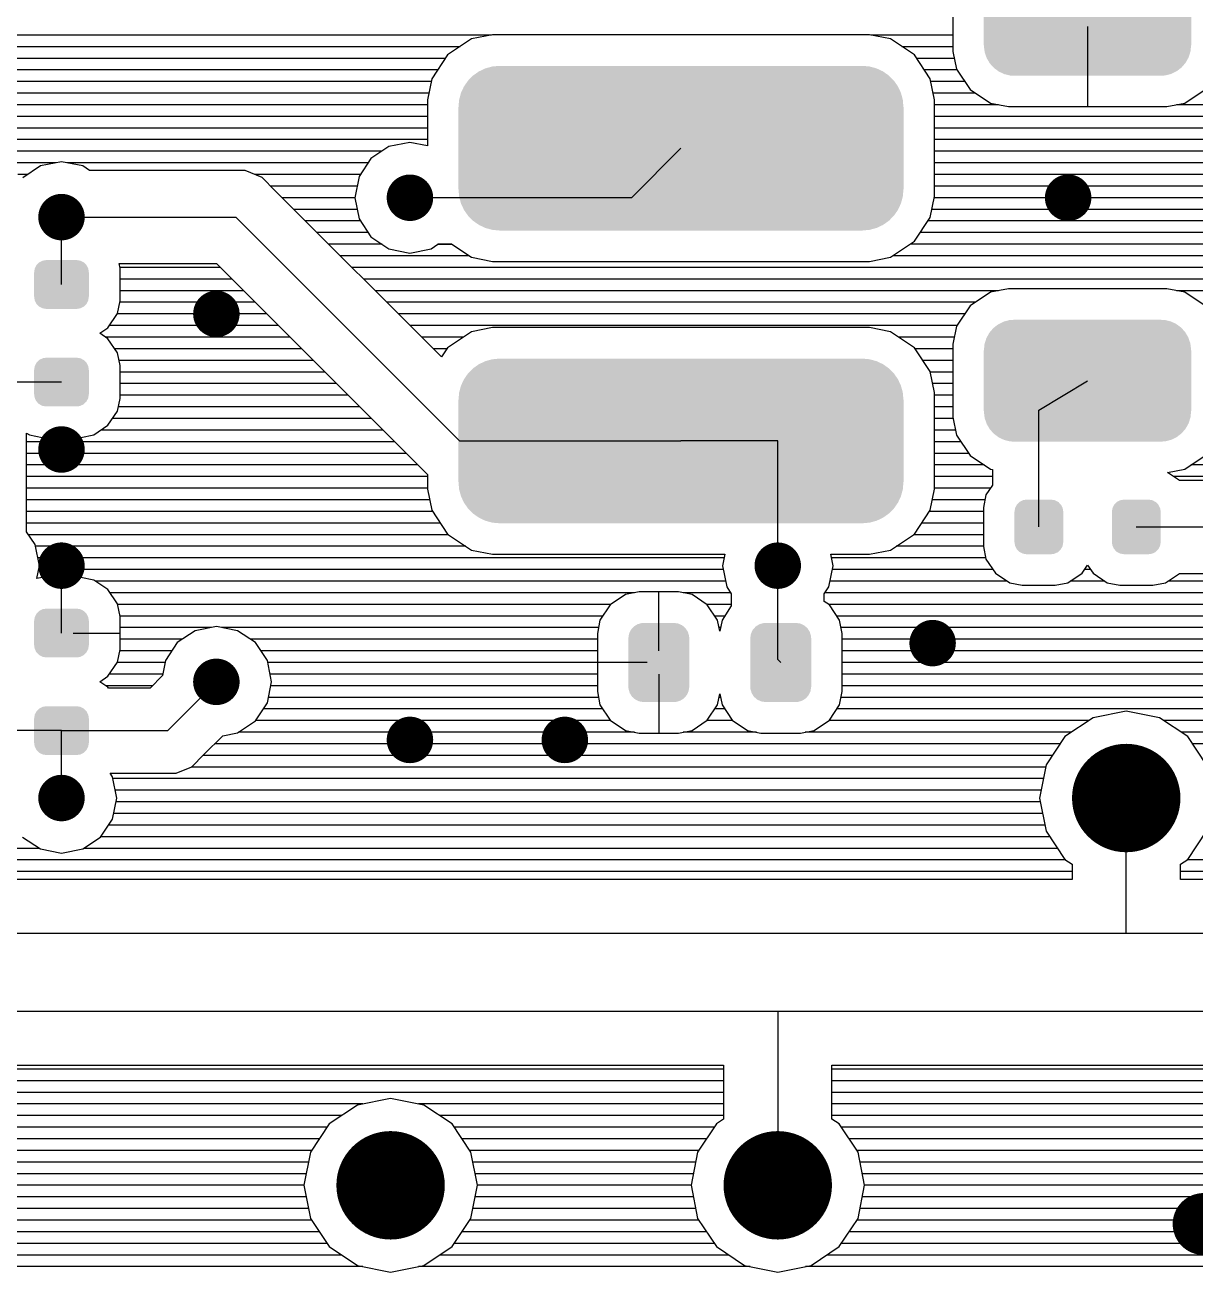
# Model space of a CAD drawing. Extents: x 295 to 953, y 10 to 290.
# Drawn here: x 716.3 to 766.2, y 84.3 to 137.5 of the extents above; entities that cross this region are included whole.
import ezdxf

# ---------------------------------------------------------------- set-up
doc = ezdxf.new("R2010")
doc.units = 0
doc.header["$LTSCALE"] = 5
doc.header["$MEASUREMENT"] = 0
doc.layers.get('0').update_dxf_attribs({"linetype": 'CONTINUOUS', "lineweight": 25})
doc.layers.add('DV-DPO-A6_BOT', color=7, linetype='CONTINUOUS')

msp = doc.modelspace()

# ---------------------------------------------------------------- linework, layer by layer
for points, const_width in [([(733.255, 130.139, -1), (732.264, 130.139, -1)], 0.991), ([(761.322, 130.139, -1), (760.331, 130.139, -1)], 0.991), ([(718.396, 129.313, -1), (717.405, 129.313, -1)], 0.991), ([(725, 125.186, -1), (724.009, 125.186, -1)], 0.991), ([(718.396, 119.407, -1), (717.405, 119.407, -1)], 0.991), ([(718.396, 114.454, -1), (717.405, 114.454, -1)], 0.991), ([(748.939, 114.454, -1), (747.949, 114.454, -1)], 0.991), ([(755.543, 111.152, -1), (754.553, 111.152, -1)], 0.991), ([(725, 109.501, -1), (724.009, 109.501, -1)], 0.991), ([(733.255, 107.025, -1), (732.264, 107.025, -1)], 0.991), ([(739.859, 107.025, -1), (738.868, 107.025, -1)], 0.991), ([(764.459, 104.548, -1), (762.147, 104.548, -1)], 2.311), ([(718.396, 104.548, -1), (717.405, 104.548, -1)], 0.991), ([(733.09, 88.038, -1), (730.778, 88.038, -1)], 2.311), ([(749.6, 88.038, -1), (747.288, 88.038, -1)], 2.311), ([(767.265, 86.387, -1), (765.944, 86.387, -1)], 1.321)]:
    msp.add_lwpolyline(points, format="xyb", close=True, dxfattribs=dict(const_width=const_width))
for points in [[(766.073, 136.64), (766.073, 139.236), (757.23, 136.64), (757.23, 139.236)], [(766.07, 136.637), (766.07, 136.64), (757.234, 136.637), (757.234, 136.64)], [(766.066, 136.599), (766.07, 136.637), (757.234, 136.599), (757.234, 136.637)], [(766.044, 136.377), (766.066, 136.599), (757.263, 136.377), (757.234, 136.599)], [(766.032, 136.34), (766.044, 136.377), (757.268, 136.34), (757.263, 136.377)], [(765.966, 136.127), (766.032, 136.34), (757.342, 136.127), (757.268, 136.34)], [(765.946, 136.092), (765.966, 136.127), (757.354, 136.092), (757.342, 136.127)], [(752.925, 135.528), (752.657, 135.653), (735.71, 135.528), (735.973, 135.653)], [(752.657, 135.653), (752.649, 135.656), (735.973, 135.653), (735.987, 135.656)], [(752.649, 135.656), (752.363, 135.733), (735.987, 135.656), (736.266, 135.733)], [(752.363, 135.733), (752.356, 135.735), (736.266, 135.733), (736.287, 135.735)], [(752.356, 135.735), (752.053, 135.762), (736.287, 135.735), (736.58, 135.762)], [(765.839, 135.897), (765.946, 136.092), (757.468, 135.897), (757.354, 136.092)], [(765.813, 135.866), (765.839, 135.897), (757.487, 135.866), (757.468, 135.897)], [(765.669, 135.698), (765.813, 135.866), (757.639, 135.698), (757.487, 135.866)], [(765.636, 135.672), (765.669, 135.698), (757.662, 135.672), (757.639, 135.698)], [(765.463, 135.537), (765.636, 135.672), (757.846, 135.537), (757.662, 135.672)], [(753.565, 134.891), (753.396, 135.131), (735.069, 134.891), (735.236, 135.131)], [(753.396, 135.131), (753.39, 135.139), (735.236, 135.131), (735.244, 135.139)], [(753.39, 135.139), (753.181, 135.347), (735.244, 135.139), (735.45, 135.347)], [(753.181, 135.347), (753.174, 135.354), (735.45, 135.347), (735.46, 135.354)], [(753.174, 135.354), (752.933, 135.522), (735.46, 135.354), (735.698, 135.522)], [(752.933, 135.522), (752.925, 135.528), (735.698, 135.522), (735.71, 135.528)], [(765.423, 135.517), (765.463, 135.537), (757.873, 135.517), (757.846, 135.537)], [(765.229, 135.42), (765.423, 135.517), (758.083, 135.42), (757.873, 135.517)], [(765.18, 135.407), (765.229, 135.42), (758.111, 135.407), (758.083, 135.42)], [(764.976, 135.353), (765.18, 135.407), (758.342, 135.353), (758.111, 135.407)], [(764.882, 135.347), (764.976, 135.353), (758.366, 135.347), (758.342, 135.353)], [(764.751, 135.339), (764.882, 135.347), (758.627, 135.339), (758.366, 135.347)], [(764.714, 135.337), (764.751, 135.339), (764.714, 135.337), (764.676, 135.339)], [(753.775, 134.322), (753.697, 134.605), (734.859, 134.322), (734.934, 134.605)], [(753.697, 134.605), (753.695, 134.616), (734.934, 134.605), (734.939, 134.616)], [(753.695, 134.616), (753.569, 134.881), (734.939, 134.616), (735.062, 134.881)], [(753.569, 134.881), (753.565, 134.891), (735.062, 134.881), (735.069, 134.891)], [(753.806, 130.495), (753.806, 134.009), (734.826, 130.495), (734.826, 134.009)], [(753.803, 134.009), (753.776, 134.312), (734.83, 134.009), (734.856, 134.312)], [(753.776, 134.312), (753.775, 134.322), (734.856, 134.312), (734.859, 134.322)], [(753.777, 130.193), (753.803, 130.495), (734.857, 130.193), (734.83, 130.495)], [(753.774, 130.182), (753.777, 130.193), (734.858, 130.182), (734.857, 130.193)], [(753.698, 129.899), (753.774, 130.182), (734.935, 129.899), (734.858, 130.182)], [(753.694, 129.889), (753.698, 129.899), (734.938, 129.889), (734.935, 129.899)], [(753.57, 129.623), (753.694, 129.889), (735.063, 129.623), (734.938, 129.889)], [(753.564, 129.613), (753.57, 129.623), (735.068, 129.613), (735.063, 129.623)], [(753.397, 129.373), (753.564, 129.613), (735.237, 129.373), (735.068, 129.613)], [(753.389, 129.365), (753.397, 129.373), (735.243, 129.365), (735.237, 129.373)], [(753.183, 129.157), (753.389, 129.365), (735.451, 129.157), (735.243, 129.365)], [(753.173, 129.15), (753.183, 129.157), (735.458, 129.15), (735.451, 129.157)], [(752.934, 128.982), (753.173, 129.15), (735.7, 128.982), (735.458, 129.15)], [(752.923, 128.976), (752.934, 128.982), (735.708, 128.976), (735.7, 128.982)], [(752.66, 128.852), (752.923, 128.976), (735.975, 128.852), (735.708, 128.976)], [(752.646, 128.848), (752.66, 128.852), (735.983, 128.848), (735.975, 128.852)], [(752.366, 128.771), (752.646, 128.848), (736.27, 128.771), (735.983, 128.848)], [(752.346, 128.769), (752.366, 128.771), (736.277, 128.769), (736.27, 128.771)], [(752.053, 128.742), (752.346, 128.769), (736.58, 128.742), (736.277, 128.769)], [(719.066, 126.962), (719.045, 127.109), (716.735, 126.962), (716.758, 127.109)], [(719.045, 127.109), (719.037, 127.125), (716.758, 127.109), (716.761, 127.125)], [(719.037, 127.125), (718.974, 127.257), (716.761, 127.125), (716.83, 127.257)], [(718.974, 127.257), (718.96, 127.272), (716.83, 127.257), (716.837, 127.272)], [(718.96, 127.272), (718.859, 127.376), (716.837, 127.272), (716.945, 127.376)], [(718.859, 127.376), (718.84, 127.387), (716.945, 127.376), (716.955, 127.387)], [(718.84, 127.387), (718.714, 127.453), (716.955, 127.387), (717.093, 127.453)], [(718.714, 127.453), (718.682, 127.459), (717.093, 127.453), (717.104, 127.459)], [(718.682, 127.459), (718.551, 127.481), (717.104, 127.459), (717.25, 127.481)], [(719.069, 125.919), (719.069, 126.962), (716.731, 125.919), (716.731, 126.962)], [(719.042, 125.773), (719.066, 125.919), (716.756, 125.773), (716.735, 125.919)], [(719.04, 125.756), (719.042, 125.773), (716.764, 125.756), (716.756, 125.773)], [(718.971, 125.624), (719.04, 125.756), (716.827, 125.624), (716.764, 125.756)], [(718.964, 125.61), (718.971, 125.624), (716.84, 125.61), (716.827, 125.624)], [(718.856, 125.505), (718.964, 125.61), (716.941, 125.505), (716.84, 125.61)], [(718.845, 125.495), (718.856, 125.505), (716.961, 125.495), (716.941, 125.505)], [(718.708, 125.428), (718.845, 125.495), (717.087, 125.428), (716.961, 125.495)], [(718.697, 125.422), (718.708, 125.428), (717.119, 125.422), (717.087, 125.428)], [(718.551, 125.4), (718.697, 125.422), (717.25, 125.4), (717.119, 125.422)], [(758.627, 124.938), (758.589, 124.94), (758.553, 124.938), (758.589, 124.94)], [(765.835, 124.38), (765.817, 124.411), (757.465, 124.38), (757.491, 124.411)], [(765.817, 124.411), (765.665, 124.58), (757.491, 124.411), (757.634, 124.58)], [(765.665, 124.58), (765.641, 124.605), (757.634, 124.58), (757.667, 124.605)], [(765.641, 124.605), (765.458, 124.741), (757.667, 124.605), (757.841, 124.741)], [(765.458, 124.741), (765.431, 124.761), (757.841, 124.741), (757.88, 124.761)], [(765.431, 124.761), (765.221, 124.858), (757.88, 124.761), (758.075, 124.858)], [(765.221, 124.858), (765.193, 124.87), (758.075, 124.858), (758.124, 124.87)], [(765.193, 124.87), (764.961, 124.925), (758.124, 124.87), (758.328, 124.925)], [(764.961, 124.925), (764.938, 124.93), (758.328, 124.925), (758.421, 124.93)], [(764.938, 124.93), (764.676, 124.938), (758.421, 124.93), (758.553, 124.938)], [(766.069, 123.679), (766.04, 123.901), (757.238, 123.679), (757.26, 123.901)], [(766.04, 123.901), (766.035, 123.938), (757.26, 123.901), (757.272, 123.938)], [(766.035, 123.938), (765.962, 124.151), (757.272, 123.938), (757.338, 124.151)], [(765.962, 124.151), (765.95, 124.186), (757.338, 124.151), (757.357, 124.186)], [(765.95, 124.186), (765.835, 124.38), (757.357, 124.186), (757.465, 124.38)], [(766.073, 121.042), (766.073, 123.637), (757.23, 121.042), (757.23, 123.637)], [(766.07, 123.64), (766.069, 123.679), (757.234, 123.64), (757.238, 123.679)], [(766.07, 123.637), (766.07, 123.64), (757.234, 123.637), (757.234, 123.64)], [(719.066, 122.802), (719.045, 122.948), (716.735, 122.802), (716.758, 122.948)], [(719.045, 122.948), (719.037, 122.965), (716.758, 122.948), (716.761, 122.965)], [(719.037, 122.965), (718.974, 123.097), (716.761, 122.965), (716.83, 123.097)], [(718.974, 123.097), (718.96, 123.111), (716.83, 123.097), (716.837, 123.111)], [(718.96, 123.111), (718.859, 123.216), (716.837, 123.111), (716.945, 123.216)], [(718.859, 123.216), (718.84, 123.226), (716.945, 123.216), (716.955, 123.226)], [(718.84, 123.226), (718.714, 123.293), (716.955, 123.226), (717.093, 123.293)], [(718.714, 123.293), (718.682, 123.298), (717.093, 123.293), (717.104, 123.298)], [(718.682, 123.298), (718.551, 123.32), (717.104, 123.298), (717.25, 123.32)], [(753.39, 122.658), (753.181, 122.865), (735.244, 122.658), (735.45, 122.865)], [(753.181, 122.865), (753.174, 122.872), (735.45, 122.865), (735.46, 122.872)], [(753.174, 122.872), (752.933, 123.041), (735.46, 122.872), (735.698, 123.041)], [(752.933, 123.041), (752.925, 123.046), (735.698, 123.041), (735.71, 123.046)], [(752.925, 123.046), (752.657, 123.171), (735.71, 123.046), (735.973, 123.171)], [(752.657, 123.171), (752.649, 123.175), (735.973, 123.171), (735.987, 123.175)], [(752.649, 123.175), (752.363, 123.252), (735.987, 123.175), (736.266, 123.252)], [(752.363, 123.252), (752.356, 123.254), (736.266, 123.252), (736.287, 123.254)], [(752.356, 123.254), (752.053, 123.281), (736.287, 123.254), (736.58, 123.281)], [(719.069, 121.758), (719.069, 122.802), (716.731, 121.758), (716.731, 122.802)], [(753.695, 122.134), (753.569, 122.4), (734.939, 122.134), (735.062, 122.4)], [(753.569, 122.4), (753.565, 122.409), (735.062, 122.4), (735.069, 122.409)], [(753.565, 122.409), (753.396, 122.649), (735.069, 122.409), (735.236, 122.649)], [(753.396, 122.649), (753.39, 122.658), (735.236, 122.649), (735.244, 122.658)], [(719.042, 121.612), (719.066, 121.758), (716.756, 121.612), (716.735, 121.758)], [(753.803, 121.527), (753.776, 121.83), (734.83, 121.527), (734.856, 121.83)], [(753.776, 121.83), (753.775, 121.841), (734.856, 121.83), (734.859, 121.841)], [(753.775, 121.841), (753.697, 122.124), (734.859, 121.841), (734.934, 122.124)], [(753.697, 122.124), (753.695, 122.134), (734.934, 122.124), (734.939, 122.134)], [(719.04, 121.595), (719.042, 121.612), (716.764, 121.595), (716.756, 121.612)], [(718.971, 121.463), (719.04, 121.595), (716.827, 121.463), (716.764, 121.595)], [(718.964, 121.449), (718.971, 121.463), (716.84, 121.449), (716.827, 121.463)], [(718.856, 121.344), (718.964, 121.449), (716.941, 121.344), (716.84, 121.449)], [(718.845, 121.334), (718.856, 121.344), (716.961, 121.334), (716.941, 121.344)], [(718.708, 121.267), (718.845, 121.334), (717.087, 121.267), (716.961, 121.334)], [(718.697, 121.262), (718.708, 121.267), (717.119, 121.262), (717.087, 121.267)], [(718.551, 121.24), (718.697, 121.262), (717.25, 121.24), (717.119, 121.262)], [(753.806, 118.014), (753.806, 121.527), (734.826, 118.014), (734.826, 121.527)], [(766.07, 121.039), (766.07, 121.042), (757.234, 121.039), (757.234, 121.042)], [(766.066, 121), (766.07, 121.039), (757.234, 121), (757.234, 121.039)], [(766.044, 120.778), (766.066, 121), (757.263, 120.778), (757.234, 121)], [(766.032, 120.741), (766.044, 120.778), (757.268, 120.741), (757.263, 120.778)], [(765.966, 120.528), (766.032, 120.741), (757.342, 120.528), (757.268, 120.741)], [(765.946, 120.493), (765.966, 120.528), (757.354, 120.493), (757.342, 120.528)], [(765.839, 120.299), (765.946, 120.493), (757.468, 120.299), (757.354, 120.493)], [(765.813, 120.268), (765.839, 120.299), (757.487, 120.268), (757.468, 120.299)], [(765.669, 120.099), (765.813, 120.268), (757.639, 120.099), (757.487, 120.268)], [(765.636, 120.074), (765.669, 120.099), (757.662, 120.074), (757.639, 120.099)], [(765.463, 119.938), (765.636, 120.074), (757.846, 119.938), (757.662, 120.074)], [(765.423, 119.918), (765.463, 119.938), (757.873, 119.918), (757.846, 119.938)], [(765.229, 119.821), (765.423, 119.918), (758.083, 119.821), (757.873, 119.918)], [(765.18, 119.809), (765.229, 119.821), (758.111, 119.809), (758.083, 119.821)], [(764.976, 119.754), (765.18, 119.809), (758.342, 119.754), (758.111, 119.809)], [(764.882, 119.749), (764.976, 119.754), (758.366, 119.749), (758.342, 119.754)], [(764.751, 119.741), (764.882, 119.749), (758.627, 119.741), (758.366, 119.749)], [(764.714, 119.739), (764.751, 119.741), (764.714, 119.739), (764.676, 119.741)], [(753.777, 117.711), (753.803, 118.014), (734.857, 117.711), (734.83, 118.014)], [(753.774, 117.7), (753.777, 117.711), (734.858, 117.7), (734.857, 117.711)], [(753.698, 117.417), (753.774, 117.7), (734.935, 117.417), (734.858, 117.7)], [(753.694, 117.407), (753.698, 117.417), (734.938, 117.407), (734.935, 117.417)], [(753.57, 117.141), (753.694, 117.407), (735.063, 117.141), (734.938, 117.407)], [(753.564, 117.132), (753.57, 117.141), (735.068, 117.132), (735.063, 117.141)], [(753.397, 116.892), (753.564, 117.132), (735.237, 116.892), (735.068, 117.132)], [(760.588, 116.918), (760.524, 117.049), (758.566, 116.918), (758.635, 117.049)], [(760.524, 117.049), (760.51, 117.064), (758.635, 117.049), (758.643, 117.064)], [(760.51, 117.064), (760.409, 117.168), (758.643, 117.064), (758.751, 117.168)], [(760.409, 117.168), (760.389, 117.178), (758.751, 117.168), (758.762, 117.178)], [(760.389, 117.178), (760.263, 117.244), (758.762, 117.178), (758.9, 117.244)], [(760.263, 117.244), (760.229, 117.249), (758.9, 117.244), (758.911, 117.249)], [(760.229, 117.249), (760.1, 117.27), (758.911, 117.249), (759.056, 117.27)], [(760.1, 117.27), (760.1, 117.274), (759.056, 117.27), (759.056, 117.274)], [(764.742, 116.918), (764.678, 117.049), (762.72, 116.918), (762.789, 117.049)], [(764.678, 117.049), (764.664, 117.064), (762.789, 117.049), (762.797, 117.064)], [(764.664, 117.064), (764.563, 117.168), (762.797, 117.064), (762.905, 117.168)], [(764.563, 117.168), (764.542, 117.178), (762.905, 117.168), (762.916, 117.178)], [(764.542, 117.178), (764.417, 117.244), (762.916, 117.178), (763.054, 117.244)], [(764.417, 117.244), (764.383, 117.249), (763.054, 117.244), (763.065, 117.249)], [(764.383, 117.249), (764.254, 117.27), (763.065, 117.249), (763.21, 117.27)], [(764.254, 117.27), (764.254, 117.274), (763.21, 117.27), (763.21, 117.274)], [(753.389, 116.883), (753.397, 116.892), (735.243, 116.883), (735.237, 116.892)], [(753.183, 116.676), (753.389, 116.883), (735.451, 116.676), (735.243, 116.883)], [(753.173, 116.669), (753.183, 116.676), (735.458, 116.669), (735.451, 116.676)], [(752.934, 116.5), (753.173, 116.669), (735.7, 116.5), (735.458, 116.669)], [(752.923, 116.495), (752.934, 116.5), (735.708, 116.495), (735.7, 116.5)], [(752.66, 116.37), (752.923, 116.495), (735.975, 116.37), (735.708, 116.495)], [(760.618, 116.756), (760.596, 116.901), (758.538, 116.756), (758.563, 116.901)], [(760.618, 116.753), (760.618, 116.756), (758.538, 116.753), (758.538, 116.756)], [(760.618, 115.458), (760.618, 116.753), (758.538, 115.458), (758.538, 116.753)], [(760.596, 116.901), (760.588, 116.918), (758.563, 116.901), (758.566, 116.918)], [(764.772, 116.756), (764.75, 116.901), (762.692, 116.756), (762.717, 116.901)], [(764.772, 116.753), (764.772, 116.756), (762.692, 116.753), (762.692, 116.756)], [(764.772, 115.458), (764.772, 116.753), (762.692, 115.458), (762.692, 116.753)], [(764.75, 116.901), (764.742, 116.918), (762.717, 116.901), (762.72, 116.918)], [(752.646, 116.366), (752.66, 116.37), (735.983, 116.366), (735.975, 116.37)], [(752.366, 116.289), (752.646, 116.366), (736.27, 116.289), (735.983, 116.366)], [(752.346, 116.287), (752.366, 116.289), (736.277, 116.287), (736.27, 116.289)], [(752.053, 116.261), (752.346, 116.287), (736.58, 116.261), (736.277, 116.287)], [(760.618, 115.455), (760.618, 115.458), (758.538, 115.455), (758.538, 115.458)], [(760.594, 115.31), (760.618, 115.455), (758.56, 115.31), (758.538, 115.455)], [(764.772, 115.455), (764.772, 115.458), (762.692, 115.455), (762.692, 115.458)], [(764.748, 115.31), (764.772, 115.455), (762.714, 115.31), (762.692, 115.455)], [(760.591, 115.292), (760.594, 115.31), (758.569, 115.292), (758.56, 115.31)], [(760.521, 115.161), (760.591, 115.292), (758.632, 115.161), (758.569, 115.292)], [(760.513, 115.146), (760.521, 115.161), (758.647, 115.146), (758.632, 115.161)], [(760.405, 115.043), (760.513, 115.146), (758.747, 115.043), (758.647, 115.146)], [(760.394, 115.032), (760.405, 115.043), (758.768, 115.032), (758.747, 115.043)], [(760.257, 114.967), (760.394, 115.032), (758.894, 114.967), (758.768, 115.032)], [(760.245, 114.962), (760.257, 114.967), (758.927, 114.962), (758.894, 114.967)], [(760.1, 114.941), (760.245, 114.962), (759.056, 114.941), (758.927, 114.962)], [(760.1, 114.936), (760.1, 114.941), (759.056, 114.936), (759.056, 114.941)], [(764.745, 115.292), (764.748, 115.31), (762.722, 115.292), (762.714, 115.31)], [(764.675, 115.161), (764.745, 115.292), (762.786, 115.161), (762.722, 115.292)], [(764.667, 115.146), (764.675, 115.161), (762.801, 115.146), (762.786, 115.161)], [(764.559, 115.043), (764.667, 115.146), (762.901, 115.043), (762.801, 115.146)], [(764.548, 115.032), (764.559, 115.043), (762.922, 115.032), (762.901, 115.043)], [(764.411, 114.967), (764.548, 115.032), (763.048, 114.967), (762.922, 115.032)], [(764.399, 114.962), (764.411, 114.967), (763.081, 114.962), (763.048, 114.967)], [(764.254, 114.941), (764.399, 114.962), (763.21, 114.941), (763.081, 114.962)], [(764.254, 114.936), (764.254, 114.941), (763.21, 114.936), (763.21, 114.941)], [(719.066, 112.103), (719.045, 112.25), (716.735, 112.103), (716.758, 112.25)], [(719.045, 112.25), (719.037, 112.266), (716.758, 112.25), (716.761, 112.266)], [(719.037, 112.266), (718.974, 112.398), (716.761, 112.266), (716.83, 112.398)], [(718.974, 112.398), (718.96, 112.413), (716.83, 112.398), (716.837, 112.413)], [(718.96, 112.413), (718.859, 112.517), (716.837, 112.413), (716.945, 112.517)], [(718.859, 112.517), (718.84, 112.528), (716.945, 112.517), (716.955, 112.528)], [(718.84, 112.528), (718.714, 112.594), (716.955, 112.528), (717.093, 112.594)], [(718.714, 112.594), (718.682, 112.6), (717.093, 112.594), (717.104, 112.6)], [(718.682, 112.6), (718.551, 112.622), (717.104, 112.6), (717.25, 112.622)], [(719.069, 111.06), (719.069, 112.103), (716.731, 111.06), (716.731, 112.103)], [(744.612, 111.631), (744.557, 111.717), (742.14, 111.631), (742.18, 111.717)], [(744.557, 111.717), (744.512, 111.787), (742.18, 111.717), (742.241, 111.787)], [(744.512, 111.787), (744.433, 111.856), (742.241, 111.787), (742.302, 111.856)], [(744.433, 111.856), (744.373, 111.909), (742.302, 111.856), (742.385, 111.909)], [(744.373, 111.909), (744.273, 111.955), (742.385, 111.909), (742.458, 111.955)], [(744.273, 111.955), (744.205, 111.987), (742.458, 111.955), (742.567, 111.987)], [(744.205, 111.987), (744.072, 112.006), (742.567, 111.987), (742.636, 112.006)], [(744.072, 112.006), (744.031, 112.012), (742.636, 112.006), (742.721, 112.012)], [(744.022, 112.014), (744.022, 112.017), (742.721, 112.014), (742.721, 112.017)], [(744.031, 112.012), (744.022, 112.014), (742.721, 112.012), (742.721, 112.014)], [(749.809, 111.631), (749.754, 111.717), (747.337, 111.631), (747.377, 111.717)], [(749.754, 111.717), (749.71, 111.787), (747.377, 111.717), (747.439, 111.787)], [(749.71, 111.787), (749.631, 111.856), (747.439, 111.787), (747.499, 111.856)], [(749.631, 111.856), (749.571, 111.909), (747.499, 111.856), (747.582, 111.909)], [(749.571, 111.909), (749.47, 111.955), (747.582, 111.909), (747.656, 111.955)], [(749.47, 111.955), (749.403, 111.987), (747.656, 111.955), (747.764, 111.987)], [(749.403, 111.987), (749.27, 112.006), (747.764, 111.987), (747.833, 112.006)], [(749.27, 112.006), (749.229, 112.012), (747.833, 112.006), (747.919, 112.012)], [(749.22, 112.014), (749.22, 112.017), (747.919, 112.014), (747.919, 112.017)], [(749.229, 112.012), (749.22, 112.014), (747.919, 112.012), (747.919, 112.014)], [(744.673, 109.287), (744.673, 111.367), (742.071, 109.287), (742.071, 111.367)], [(744.67, 111.367), (744.663, 111.454), (742.074, 111.367), (742.087, 111.454)], [(744.663, 111.454), (744.635, 111.55), (742.087, 111.454), (742.102, 111.55)], [(744.635, 111.55), (744.612, 111.631), (742.102, 111.55), (742.14, 111.631)], [(749.87, 109.287), (749.87, 111.367), (747.268, 109.287), (747.268, 111.367)], [(749.867, 111.367), (749.861, 111.454), (747.272, 111.367), (747.285, 111.454)], [(749.861, 111.454), (749.833, 111.55), (747.285, 111.454), (747.299, 111.55)], [(749.833, 111.55), (749.809, 111.631), (747.299, 111.55), (747.337, 111.631)], [(719.042, 110.914), (719.066, 111.06), (716.756, 110.914), (716.735, 111.06)], [(719.04, 110.897), (719.042, 110.914), (716.764, 110.897), (716.756, 110.914)], [(718.971, 110.765), (719.04, 110.897), (716.827, 110.765), (716.764, 110.897)], [(718.964, 110.751), (718.971, 110.765), (716.84, 110.751), (716.827, 110.765)], [(718.856, 110.646), (718.964, 110.751), (716.941, 110.646), (716.84, 110.751)], [(718.845, 110.636), (718.856, 110.646), (716.961, 110.636), (716.941, 110.646)], [(718.708, 110.569), (718.845, 110.636), (717.087, 110.569), (716.961, 110.636)], [(718.697, 110.563), (718.708, 110.569), (717.119, 110.563), (717.087, 110.569)], [(718.551, 110.541), (718.697, 110.563), (717.25, 110.541), (717.119, 110.563)], [(744.657, 109.2), (744.67, 109.287), (742.081, 109.2), (742.074, 109.287)], [(744.642, 109.104), (744.657, 109.2), (742.108, 109.104), (742.081, 109.2)], [(744.604, 109.022), (744.642, 109.104), (742.132, 109.022), (742.108, 109.104)], [(744.565, 108.936), (744.604, 109.022), (742.187, 108.936), (742.132, 109.022)], [(749.854, 109.2), (749.867, 109.287), (747.278, 109.2), (747.272, 109.287)], [(749.84, 109.104), (749.854, 109.2), (747.306, 109.104), (747.278, 109.2)], [(749.802, 109.022), (749.84, 109.104), (747.329, 109.022), (747.306, 109.104)], [(749.762, 108.936), (749.802, 109.022), (747.384, 108.936), (747.329, 109.022)], [(718.682, 108.439), (718.551, 108.461), (717.104, 108.439), (717.25, 108.461)], [(744.503, 108.866), (744.565, 108.936), (742.231, 108.866), (742.187, 108.936)], [(744.443, 108.797), (744.503, 108.866), (742.311, 108.797), (742.231, 108.866)], [(744.361, 108.744), (744.443, 108.797), (742.371, 108.744), (742.311, 108.797)], [(744.287, 108.698), (744.361, 108.744), (742.472, 108.698), (742.371, 108.744)], [(744.181, 108.667), (744.287, 108.698), (742.539, 108.667), (742.472, 108.698)], [(744.109, 108.646), (744.181, 108.667), (742.677, 108.646), (742.539, 108.667)], [(744.022, 108.64), (744.109, 108.646), (742.72, 108.64), (742.677, 108.646)], [(744.022, 108.64), (744.022, 108.64), (742.721, 108.64), (742.72, 108.64)], [(744.022, 108.636), (744.022, 108.64), (742.721, 108.636), (742.721, 108.64)], [(749.701, 108.866), (749.762, 108.936), (747.429, 108.866), (747.384, 108.936)], [(749.64, 108.797), (749.701, 108.866), (747.508, 108.797), (747.429, 108.866)], [(749.558, 108.744), (749.64, 108.797), (747.568, 108.744), (747.508, 108.797)], [(749.484, 108.698), (749.558, 108.744), (747.669, 108.698), (747.568, 108.744)], [(749.378, 108.667), (749.484, 108.698), (747.736, 108.667), (747.669, 108.698)], [(749.307, 108.646), (749.378, 108.667), (747.875, 108.646), (747.736, 108.667)], [(749.22, 108.64), (749.307, 108.646), (747.917, 108.64), (747.875, 108.646)], [(749.22, 108.64), (749.22, 108.64), (747.919, 108.64), (747.917, 108.64)], [(749.22, 108.636), (749.22, 108.64), (747.919, 108.636), (747.919, 108.64)], [(719.069, 106.899), (719.069, 107.943), (716.731, 106.899), (716.731, 107.943)], [(719.066, 107.943), (719.045, 108.089), (716.735, 107.943), (716.758, 108.089)], [(719.045, 108.089), (719.037, 108.106), (716.758, 108.089), (716.761, 108.106)], [(719.037, 108.106), (718.974, 108.238), (716.761, 108.106), (716.83, 108.238)], [(718.974, 108.238), (718.96, 108.252), (716.83, 108.238), (716.837, 108.252)], [(718.96, 108.252), (718.859, 108.357), (716.837, 108.252), (716.945, 108.357)], [(718.859, 108.357), (718.84, 108.367), (716.945, 108.357), (716.955, 108.367)], [(718.84, 108.367), (718.714, 108.434), (716.955, 108.367), (717.093, 108.434)], [(718.714, 108.434), (718.682, 108.439), (717.093, 108.434), (717.104, 108.439)], [(719.042, 106.753), (719.066, 106.899), (716.756, 106.753), (716.735, 106.899)], [(719.04, 106.736), (719.042, 106.753), (716.764, 106.736), (716.756, 106.753)], [(718.971, 106.604), (719.04, 106.736), (716.827, 106.604), (716.764, 106.736)], [(718.964, 106.59), (718.971, 106.604), (716.84, 106.59), (716.827, 106.604)], [(718.856, 106.485), (718.964, 106.59), (716.941, 106.485), (716.84, 106.59)], [(718.845, 106.475), (718.856, 106.485), (716.961, 106.475), (716.941, 106.485)], [(718.708, 106.408), (718.845, 106.475), (717.087, 106.408), (716.961, 106.475)], [(718.697, 106.403), (718.708, 106.408), (717.119, 106.403), (717.087, 106.408)], [(718.551, 106.381), (718.697, 106.403), (717.25, 106.381), (717.119, 106.403)]]:
    msp.add_solid(points)
at = {"layer": 'DV-DPO-A6_BOT'}
for p, q in [((755.913, 139.497), (755.913, 136.38)), ((761.652, 137.443), (761.652, 134.022)), ((736.233, 137.073), (714.301, 137.073)), ((735.388, 136.908), (734.364, 136.228)), ((736.279, 137.086), (735.388, 136.908)), ((752.36, 137.086), (736.279, 137.086)), ((753.252, 136.908), (752.36, 137.086)), ((755.913, 137.073), (752.406, 137.073)), ((754.275, 136.228), (753.252, 136.908)), ((734.899, 136.578), (714.301, 136.578)), ((734.364, 136.228), (733.69, 135.211)), ((755.913, 136.578), (753.74, 136.578)), ((754.949, 135.211), (754.275, 136.228)), ((755.913, 136.38), (756.065, 135.62)), ((734.272, 136.082), (714.301, 136.082)), ((733.941, 135.587), (714.301, 135.587)), ((755.972, 136.082), (754.368, 136.082)), ((756.085, 135.587), (754.698, 135.587)), ((756.065, 135.62), (756.646, 134.748)), ((733.664, 135.092), (714.301, 135.092)), ((733.69, 135.211), (733.506, 134.313)), ((755.134, 134.313), (754.949, 135.211)), ((756.415, 135.092), (754.975, 135.092)), ((733.565, 134.597), (714.301, 134.597)), ((756.877, 134.597), (755.074, 134.597)), ((756.646, 134.748), (757.511, 134.174)), ((765.799, 134.174), (766.664, 134.748)), ((733.506, 134.101), (714.281, 134.101)), ((733.506, 134.313), (733.506, 132.351)), ((755.134, 130.198), (755.134, 134.313)), ((757.861, 134.101), (755.134, 134.101)), ((757.511, 134.174), (758.277, 134.022)), ((758.277, 134.022), (765.033, 134.022)), ((765.033, 134.022), (765.799, 134.174)), ((773.209, 134.101), (765.449, 134.101)), ((733.506, 133.606), (714.182, 133.606)), ((772.714, 133.606), (755.134, 133.606)), ((733.506, 133.111), (713.859, 133.111)), ((772.383, 133.111), (755.134, 133.111)), ((733.506, 132.615), (713.304, 132.615)), ((732.759, 132.496), (731.861, 132.318)), ((733.506, 132.351), (732.759, 132.496)), ((772.047, 132.615), (755.134, 132.615)), ((731.564, 132.12), (713.145, 132.12)), ((731.861, 132.318), (731.095, 131.81)), ((744.316, 132.252), (742.21, 130.139)), ((771.888, 132.12), (755.134, 132.12)), ((717.676, 131.625), (714.829, 131.625)), ((717.002, 131.493), (716.249, 130.991)), ((717.9, 131.671), (717.002, 131.493)), ((718.805, 131.493), (717.9, 131.671)), ((730.976, 131.625), (718.131, 131.625)), ((719.096, 131.295), (718.805, 131.493)), ((731.095, 131.81), (730.587, 131.044)), ((771.789, 131.625), (755.134, 131.625)), ((716.461, 131.129), (716.045, 131.129)), ((725.726, 131.295), (719.096, 131.295)), ((726.453, 130.997), (725.726, 131.295)), ((730.646, 131.129), (726.129, 131.129)), ((727.014, 130.436), (726.453, 130.997)), ((730.587, 131.044), (730.408, 130.139)), ((771.69, 131.129), (755.134, 131.129)), ((730.507, 130.634), (726.816, 130.634)), ((734.1, 123.35), (727.014, 130.436)), ((771.657, 130.634), (755.134, 130.634)), ((730.408, 130.139), (727.311, 130.139)), ((730.408, 130.139), (730.587, 129.241)), ((742.21, 130.139), (732.759, 130.139)), ((754.949, 129.3), (755.134, 130.198)), ((771.756, 130.139), (755.12, 130.139)), ((717.9, 129.313), (725.33, 129.313)), ((717.9, 126.441), (717.9, 129.313)), ((725.33, 129.313), (734.873, 119.771)), ((730.507, 129.644), (727.806, 129.644)), ((730.587, 129.241), (731.095, 128.475)), ((754.275, 128.283), (754.949, 129.3)), ((771.855, 129.644), (755.021, 129.644)), ((730.646, 129.148), (728.302, 129.148)), ((771.954, 129.148), (754.856, 129.148)), ((730.976, 128.653), (728.797, 128.653)), ((731.571, 128.158), (729.292, 128.158)), ((731.095, 128.475), (731.861, 127.966)), ((733.664, 127.966), (733.955, 128.158)), ((734.549, 128.158), (733.955, 128.158)), ((733.955, 128.158), (734.549, 128.158)), ((734.549, 128.158), (735.388, 127.603)), ((753.252, 127.603), (754.275, 128.283)), ((772.608, 128.158), (754.09, 128.158)), ((772.271, 128.653), (754.52, 128.653)), ((735.289, 127.662), (729.788, 127.662)), ((731.861, 127.966), (732.759, 127.781)), ((732.759, 127.781), (733.664, 127.966)), ((735.388, 127.603), (736.279, 127.425)), ((752.36, 127.425), (753.252, 127.603)), ((772.971, 127.662), (753.351, 127.662)), ((720.397, 127.141), (720.357, 127.332)), ((720.357, 127.332), (724.511, 127.332)), ((724.676, 127.167), (720.39, 127.167)), ((720.397, 125.741), (720.397, 127.141)), ((724.511, 127.332), (733.195, 118.648)), ((773.717, 127.167), (730.283, 127.167)), ((736.279, 127.425), (752.36, 127.425)), ((725.171, 126.672), (720.397, 126.672)), ((774.761, 126.672), (730.778, 126.672)), ((725.667, 126.176), (720.397, 126.176)), ((757.861, 126.176), (731.273, 126.176)), ((757.511, 126.11), (756.646, 125.529)), ((758.277, 126.262), (757.511, 126.11)), ((765.033, 126.262), (758.277, 126.262)), ((765.799, 126.11), (765.033, 126.262)), ((773.156, 126.176), (765.449, 126.176)), ((766.664, 125.529), (765.799, 126.11)), ((720.284, 125.206), (720.397, 125.741)), ((726.162, 125.681), (720.383, 125.681)), ((756.877, 125.681), (731.769, 125.681)), ((756.646, 125.529), (756.065, 124.664)), ((719.882, 124.598), (720.284, 125.206)), ((726.657, 125.186), (720.278, 125.186)), ((756.415, 125.186), (732.264, 125.186)), ((719.532, 124.36), (719.882, 124.598)), ((727.153, 124.691), (719.948, 124.691)), ((756.085, 124.691), (732.759, 124.691)), ((735.388, 124.426), (734.364, 123.746)), ((736.279, 124.605), (735.388, 124.426)), ((752.36, 124.605), (736.279, 124.605)), ((753.252, 124.426), (752.36, 124.605)), ((754.275, 123.746), (753.252, 124.426)), ((756.065, 124.664), (755.913, 123.898)), ((719.882, 124.129), (719.532, 124.36)), ((727.648, 124.195), (719.782, 124.195)), ((720.284, 123.522), (719.882, 124.129)), ((735.044, 124.195), (733.255, 124.195)), ((755.972, 124.195), (753.595, 124.195)), ((755.913, 123.898), (755.913, 120.781)), ((728.143, 123.7), (720.166, 123.7)), ((720.397, 122.987), (720.284, 123.522)), ((734.338, 123.7), (733.75, 123.7)), ((734.364, 123.746), (734.1, 123.35)), ((754.949, 122.729), (754.275, 123.746)), ((755.913, 123.7), (754.302, 123.7)), ((728.638, 123.205), (720.35, 123.205)), ((720.397, 121.58), (720.397, 122.987)), ((755.913, 123.205), (754.632, 123.205)), ((729.134, 122.709), (720.397, 122.709)), ((755.134, 121.831), (754.949, 122.729)), ((755.913, 122.709), (754.955, 122.709)), ((759.578, 121.085), (761.652, 122.339)), ((717.9, 122.28), (714.598, 122.28)), ((729.629, 122.214), (720.397, 122.214)), ((755.913, 122.214), (755.054, 122.214)), ((755.134, 117.717), (755.134, 121.831)), ((720.284, 121.045), (720.397, 121.58)), ((730.62, 121.223), (720.324, 121.223)), ((730.124, 121.719), (720.397, 121.719)), ((755.913, 121.719), (755.134, 121.719)), ((755.913, 121.223), (755.134, 121.223)), ((719.882, 120.438), (720.284, 121.045)), ((731.115, 120.728), (720.08, 120.728)), ((755.926, 120.728), (755.134, 120.728)), ((755.913, 120.781), (756.065, 120.015)), ((759.578, 116.105), (759.578, 121.085)), ((719.274, 120.028), (719.882, 120.438)), ((731.61, 120.233), (719.578, 120.233)), ((756.025, 120.233), (755.134, 120.233)), ((716.414, 115.901), (716.414, 120.107)), ((716.414, 120.107), (716.533, 120.028)), ((732.106, 119.738), (716.414, 119.738)), ((716.533, 120.028), (717.075, 119.922)), ((717.075, 119.922), (718.732, 119.922)), ((718.732, 119.922), (719.274, 120.028)), ((734.873, 119.771), (744.316, 119.771)), ((748.444, 119.771), (744.316, 119.771)), ((748.444, 114.454), (748.444, 119.771)), ((756.25, 119.738), (755.134, 119.738)), ((756.065, 120.015), (756.646, 119.15)), ((732.601, 119.242), (716.414, 119.242)), ((756.587, 119.242), (755.134, 119.242)), ((756.646, 119.15), (757.511, 118.575)), ((765.799, 118.575), (766.664, 119.15)), ((733.096, 118.747), (716.414, 118.747)), ((733.195, 118.648), (733.506, 118.337)), ((757.247, 118.747), (755.134, 118.747)), ((757.511, 118.575), (757.597, 118.555)), ((765.066, 118.43), (765.799, 118.575)), ((772.469, 118.747), (766.063, 118.747)), ((733.506, 118.252), (716.414, 118.252)), ((733.506, 118.337), (733.506, 117.717)), ((757.597, 118.252), (755.134, 118.252)), ((757.597, 118.555), (757.597, 117.882)), ((765.575, 118.087), (765.066, 118.43)), ((768.137, 118.252), (765.33, 118.252)), ((767.893, 118.087), (765.575, 118.087)), ((733.506, 117.756), (716.414, 117.756)), ((733.506, 117.717), (733.69, 116.819)), ((754.949, 116.819), (755.134, 117.717)), ((757.511, 117.756), (755.134, 117.756)), ((757.597, 117.882), (757.32, 117.472)), ((733.598, 117.261), (716.414, 117.261)), ((757.28, 117.261), (755.041, 117.261)), ((757.32, 117.472), (757.214, 116.937)), ((733.724, 116.766), (716.414, 116.766)), ((733.69, 116.819), (734.364, 115.802)), ((754.275, 115.802), (754.949, 116.819)), ((757.214, 116.766), (754.916, 116.766)), ((757.214, 116.937), (757.214, 115.273)), ((734.054, 116.27), (716.414, 116.27)), ((757.214, 116.27), (754.586, 116.27)), ((763.732, 116.105), (769.081, 116.105)), ((716.778, 115.359), (716.414, 115.901)), ((734.404, 115.775), (716.5, 115.775)), ((734.364, 115.802), (735.388, 115.121)), ((753.252, 115.121), (754.275, 115.802)), ((757.214, 115.775), (754.236, 115.775)), ((716.956, 114.454), (716.778, 115.359)), ((735.143, 115.28), (716.791, 115.28)), ((735.388, 115.121), (736.279, 114.943)), ((736.279, 114.943), (746.185, 114.943)), ((746.185, 114.943), (746.093, 114.454)), ((750.801, 114.454), (750.709, 114.943)), ((750.709, 114.943), (752.36, 114.943)), ((752.36, 114.943), (753.252, 115.121)), ((757.214, 115.28), (753.496, 115.28)), ((757.214, 115.273), (757.32, 114.738)), ((716.85, 113.9), (716.956, 114.454)), ((746.159, 114.785), (716.89, 114.785)), ((717.9, 111.582), (717.9, 114.454)), ((746.093, 114.454), (746.271, 113.556)), ((748.444, 110.452), (748.444, 114.454)), ((750.623, 113.556), (750.801, 114.454)), ((757.313, 114.785), (750.735, 114.785)), ((757.32, 114.738), (757.729, 114.131)), ((761.421, 114.131), (761.652, 114.481)), ((761.652, 114.481), (761.89, 114.131)), ((717.075, 113.946), (716.85, 113.9)), ((746.126, 114.289), (716.923, 114.289)), ((718.732, 113.946), (717.075, 113.946)), ((717.9, 112.077), (717.9, 113.946)), ((719.274, 113.84), (718.732, 113.946)), ((719.882, 113.431), (719.274, 113.84)), ((746.225, 113.794), (719.333, 113.794)), ((758.231, 113.794), (750.669, 113.794)), ((757.623, 114.289), (750.768, 114.289)), ((757.729, 114.131), (758.337, 113.721)), ((760.813, 113.721), (761.421, 114.131)), ((762.391, 113.794), (760.919, 113.794)), ((761.777, 114.289), (761.533, 114.289)), ((761.89, 114.131), (762.497, 113.721)), ((764.974, 113.721), (765.575, 114.124)), ((767.642, 113.794), (765.079, 113.794)), ((765.575, 114.124), (767.893, 114.124)), ((720.284, 112.823), (719.882, 113.431)), ((742.329, 113.299), (719.967, 113.299)), ((742.527, 113.338), (741.952, 113.226)), ((744.217, 113.338), (742.527, 113.338)), ((743.372, 110.822), (743.372, 113.338)), ((744.792, 113.226), (744.217, 113.338)), ((746.436, 113.299), (744.409, 113.299)), ((746.271, 113.556), (746.463, 113.259)), ((746.463, 113.259), (746.463, 112.737)), ((750.425, 113.259), (750.623, 113.556)), ((750.425, 112.929), (750.425, 113.259)), ((767.186, 113.299), (750.458, 113.299)), ((758.337, 113.721), (758.872, 113.616)), ((758.872, 113.616), (760.278, 113.616)), ((760.278, 113.616), (760.813, 113.721)), ((762.497, 113.721), (763.032, 113.616)), ((763.032, 113.616), (764.439, 113.616)), ((764.439, 113.616), (764.974, 113.721)), ((720.397, 112.282), (720.284, 112.823)), ((741.325, 112.803), (720.291, 112.803)), ((741.298, 112.79), (740.862, 112.136)), ((741.952, 113.226), (741.298, 112.79)), ((745.439, 112.79), (744.792, 113.226)), ((746.463, 112.803), (745.419, 112.803)), ((745.875, 112.136), (745.439, 112.79)), ((746.463, 112.737), (746.066, 112.136)), ((750.643, 112.79), (750.425, 112.929)), ((766.895, 112.803), (750.617, 112.803)), ((751.079, 112.136), (750.643, 112.79)), ((740.981, 112.308), (720.39, 112.308)), ((720.397, 110.882), (720.397, 112.282)), ((746.179, 112.308), (745.763, 112.308)), ((766.796, 112.308), (750.96, 112.308)), ((724.28, 111.813), (720.397, 111.813)), ((723.606, 111.681), (722.84, 111.172)), ((724.504, 111.859), (723.606, 111.681)), ((725.409, 111.681), (724.504, 111.859)), ((740.803, 111.813), (724.735, 111.813)), ((726.175, 111.172), (725.409, 111.681)), ((740.862, 112.136), (740.75, 111.562)), ((745.967, 111.667), (745.875, 112.136)), ((746, 111.813), (745.941, 111.813)), ((746.066, 112.136), (745.967, 111.667)), ((751.191, 111.562), (751.079, 112.136)), ((766.763, 111.813), (751.138, 111.813)), ((718.396, 111.582), (720.397, 111.582)), ((723.065, 111.317), (720.397, 111.317)), ((722.84, 111.172), (722.332, 110.406)), ((740.75, 111.317), (725.951, 111.317)), ((726.684, 110.406), (726.175, 111.172)), ((740.75, 111.562), (740.75, 109.092)), ((751.191, 109.092), (751.191, 111.562)), ((766.862, 111.317), (751.191, 111.317)), ((720.284, 110.347), (720.397, 110.882)), ((722.609, 110.822), (720.383, 110.822)), ((740.75, 110.822), (726.406, 110.822)), ((767.074, 110.822), (751.191, 110.822)), ((719.882, 109.739), (720.284, 110.347)), ((722.318, 110.327), (720.278, 110.327)), ((722.332, 110.406), (722.206, 109.765)), ((726.862, 109.501), (726.684, 110.406)), ((740.75, 110.327), (726.697, 110.327)), ((742.877, 110.327), (740.75, 110.327)), ((748.569, 110.327), (748.444, 110.452)), ((767.411, 110.327), (751.191, 110.327)), ((719.532, 109.501), (719.882, 109.739)), ((722.219, 109.832), (719.948, 109.832)), ((722.206, 109.765), (721.678, 109.237)), ((740.75, 109.832), (726.796, 109.832)), ((743.372, 109.832), (743.372, 107.315)), ((768.137, 109.832), (751.191, 109.832)), ((719.882, 109.27), (719.532, 109.501)), ((721.777, 109.336), (719.782, 109.336)), ((719.901, 109.237), (719.882, 109.27)), ((721.678, 109.237), (719.901, 109.237)), ((722.431, 107.421), (724.504, 109.501)), ((726.684, 108.603), (726.862, 109.501)), ((740.75, 109.336), (726.829, 109.336)), ((740.75, 109.092), (740.862, 108.517)), ((745.875, 108.517), (745.967, 108.993)), ((745.967, 108.993), (746.066, 108.517)), ((751.079, 108.517), (751.191, 109.092)), ((791.74, 109.336), (751.191, 109.336)), ((726.175, 107.837), (726.684, 108.603)), ((740.803, 108.841), (726.73, 108.841)), ((740.862, 108.517), (741.298, 107.87)), ((745.439, 107.87), (745.875, 108.517)), ((746, 108.841), (745.941, 108.841)), ((746.066, 108.517), (746.502, 107.87)), ((750.643, 107.87), (751.079, 108.517)), ((790.749, 108.841), (751.138, 108.841)), ((740.981, 108.346), (726.519, 108.346)), ((746.179, 108.346), (745.763, 108.346)), ((790.254, 108.346), (750.96, 108.346)), ((761.89, 107.969), (760.688, 107.17)), ((763.303, 108.253), (761.89, 107.969)), ((764.723, 107.969), (763.303, 108.253)), ((765.925, 107.17), (764.723, 107.969)), ((717.9, 107.421), (714.598, 107.421)), ((717.9, 107.421), (722.431, 107.421)), ((717.9, 104.548), (717.9, 107.421)), ((725.409, 107.329), (726.175, 107.837)), ((741.325, 107.85), (726.182, 107.85)), ((741.298, 107.87), (741.952, 107.434)), ((741.952, 107.434), (742.527, 107.315)), ((744.217, 107.315), (744.792, 107.434)), ((744.792, 107.434), (745.439, 107.87)), ((746.522, 107.85), (745.419, 107.85)), ((746.502, 107.87), (747.149, 107.434)), ((747.149, 107.434), (747.724, 107.315)), ((749.415, 107.315), (749.989, 107.434)), ((749.989, 107.434), (750.643, 107.87)), ((761.711, 107.85), (750.617, 107.85)), ((790.009, 107.85), (764.901, 107.85)), ((723.969, 106.397), (724.775, 107.197)), ((724.775, 107.197), (725.409, 107.329)), ((742.329, 107.355), (725.455, 107.355)), ((742.527, 107.315), (744.217, 107.315)), ((747.532, 107.355), (744.409, 107.355)), ((747.724, 107.315), (749.415, 107.315)), ((760.972, 107.355), (749.613, 107.355)), ((760.688, 107.17), (759.882, 105.968)), ((789.884, 107.355), (765.641, 107.355)), ((766.73, 105.968), (765.925, 107.17)), ((723.454, 105.882), (723.969, 106.397)), ((760.153, 106.364), (723.936, 106.364)), ((760.483, 106.86), (724.432, 106.86)), ((789.877, 106.86), (766.129, 106.86)), ((722.787, 105.605), (723.454, 105.882)), ((759.869, 105.869), (723.428, 105.869)), ((759.882, 105.968), (759.605, 104.548)), ((720.08, 105.453), (719.981, 105.605)), ((719.981, 105.605), (722.787, 105.605)), ((720.258, 104.548), (720.08, 105.453)), ((759.77, 105.374), (720.093, 105.374)), ((759.671, 104.879), (720.192, 104.879)), ((720.08, 103.65), (720.258, 104.548)), ((759.638, 104.383), (720.225, 104.383)), ((759.605, 104.548), (759.882, 103.135)), ((763.303, 98.77), (763.303, 104.548)), ((759.737, 103.888), (720.126, 103.888)), ((719.571, 102.884), (720.08, 103.65)), ((759.836, 103.393), (719.915, 103.393)), ((716.236, 102.884), (717.002, 102.376)), ((718.805, 102.376), (719.571, 102.884)), ((760.04, 102.897), (719.578, 102.897)), ((759.882, 103.135), (760.688, 101.933)), ((765.925, 101.933), (766.73, 103.135)), ((716.956, 102.402), (708.945, 102.402)), ((717.002, 102.376), (717.9, 102.191)), ((717.9, 102.191), (718.805, 102.376)), ((760.371, 102.402), (718.851, 102.402)), ((760.721, 101.907), (702.837, 101.907)), ((760.688, 101.933), (760.991, 101.728)), ((760.991, 101.728), (760.991, 101.081)), ((765.614, 101.728), (765.925, 101.933)), ((765.614, 101.081), (765.614, 101.728)), ((787.117, 101.907), (765.892, 101.907)), ((760.991, 101.081), (636.407, 101.081)), ((760.991, 101.411), (701.621, 101.411)), ((786.622, 101.411), (765.614, 101.411)), ((786.291, 101.081), (765.614, 101.081)), ((763.303, 98.77), (636.176, 98.77)), ((787.242, 98.77), (763.303, 98.77)), ((632.874, 95.468), (748.444, 95.468)), ((748.444, 95.468), (780.638, 95.468)), ((748.444, 95.468), (748.444, 88.038)), ((633.831, 93.156), (746.132, 93.156)), ((746.132, 93.156), (746.132, 90.865)), ((750.755, 90.865), (750.755, 93.156)), ((750.755, 93.156), (780.414, 93.156)), ((746.132, 92.991), (633.666, 92.991)), ((806.018, 92.991), (750.755, 92.991)), ((746.132, 92.001), (632.676, 92.001)), ((746.132, 92.496), (633.171, 92.496)), ((806.638, 92.496), (750.755, 92.496)), ((817.786, 92.001), (750.755, 92.001)), ((730.752, 91.505), (632.18, 91.505)), ((730.521, 91.459), (729.319, 90.66)), ((731.934, 91.743), (730.521, 91.459)), ((733.354, 91.459), (731.934, 91.743)), ((746.132, 91.505), (733.123, 91.505)), ((734.556, 90.66), (733.354, 91.459)), ((817.786, 91.505), (750.755, 91.505)), ((729.847, 91.01), (632.081, 91.01)), ((746.132, 91.01), (734.027, 91.01)), ((817.786, 91.01), (750.755, 91.01)), ((729.226, 90.515), (670.147, 90.515)), ((729.319, 90.66), (728.513, 89.458)), ((735.361, 89.458), (734.556, 90.66)), ((745.736, 90.515), (734.648, 90.515)), ((745.829, 90.66), (745.023, 89.458)), ((746.132, 90.865), (745.829, 90.66)), ((751.066, 90.66), (750.755, 90.865)), ((751.871, 89.458), (751.066, 90.66)), ((817.786, 90.515), (751.158, 90.515)), ((728.889, 90.02), (671.263, 90.02)), ((745.399, 90.02), (734.985, 90.02)), ((817.786, 90.02), (751.495, 90.02)), ((728.559, 89.524), (671.877, 89.524)), ((728.513, 89.458), (728.236, 88.038)), ((745.069, 89.524), (735.315, 89.524)), ((735.639, 88.038), (735.361, 89.458)), ((745.023, 89.458), (744.746, 88.038)), ((817.786, 89.524), (751.825, 89.524)), ((752.149, 88.038), (751.871, 89.458)), ((728.434, 89.029), (672.207, 89.029)), ((744.944, 89.029), (735.441, 89.029)), ((817.786, 89.029), (751.951, 89.029)), ((728.335, 88.534), (672.518, 88.534)), ((744.845, 88.534), (735.54, 88.534)), ((817.786, 88.534), (752.05, 88.534)), ((728.236, 88.038), (672.617, 88.038)), ((728.236, 88.038), (728.513, 86.625)), ((735.361, 86.625), (735.639, 88.038)), ((744.746, 88.038), (735.639, 88.038)), ((744.746, 88.038), (745.023, 86.625)), ((751.871, 86.625), (752.149, 88.038)), ((817.786, 88.038), (752.149, 88.038)), ((728.335, 87.543), (672.709, 87.543)), ((744.845, 87.543), (735.54, 87.543)), ((817.786, 87.543), (752.05, 87.543)), ((728.434, 87.048), (672.709, 87.048)), ((744.944, 87.048), (735.441, 87.048)), ((817.786, 87.048), (751.951, 87.048)), ((728.559, 86.552), (672.61, 86.552)), ((728.513, 86.625), (729.319, 85.423)), ((734.556, 85.423), (735.361, 86.625)), ((745.069, 86.552), (735.315, 86.552)), ((745.023, 86.625), (745.829, 85.423)), ((751.066, 85.423), (751.871, 86.625)), ((809.174, 86.552), (751.825, 86.552)), ((728.889, 86.057), (672.511, 86.057)), ((745.399, 86.057), (734.985, 86.057)), ((808.269, 86.057), (751.495, 86.057)), ((729.226, 85.562), (672.366, 85.562)), ((729.847, 85.067), (672.366, 85.067)), ((729.319, 85.423), (730.521, 84.617)), ((733.354, 84.617), (734.556, 85.423)), ((746.357, 85.067), (734.027, 85.067)), ((745.736, 85.562), (734.648, 85.562)), ((745.829, 85.423), (747.031, 84.617)), ((749.864, 84.617), (751.066, 85.423)), ((807.312, 85.067), (750.537, 85.067)), ((807.649, 85.562), (751.158, 85.562)), ((730.752, 84.571), (672.366, 84.571)), ((730.521, 84.617), (731.934, 84.34)), ((731.934, 84.34), (733.354, 84.617)), ((747.262, 84.571), (733.123, 84.571)), ((747.031, 84.617), (748.444, 84.34)), ((748.444, 84.34), (749.864, 84.617)), ((806.982, 84.571), (749.633, 84.571))]:
    msp.add_line(p, q, dxfattribs=at)

doc.saveas('drawing.dxf')
